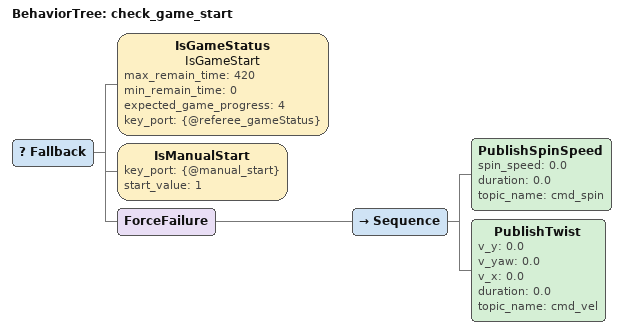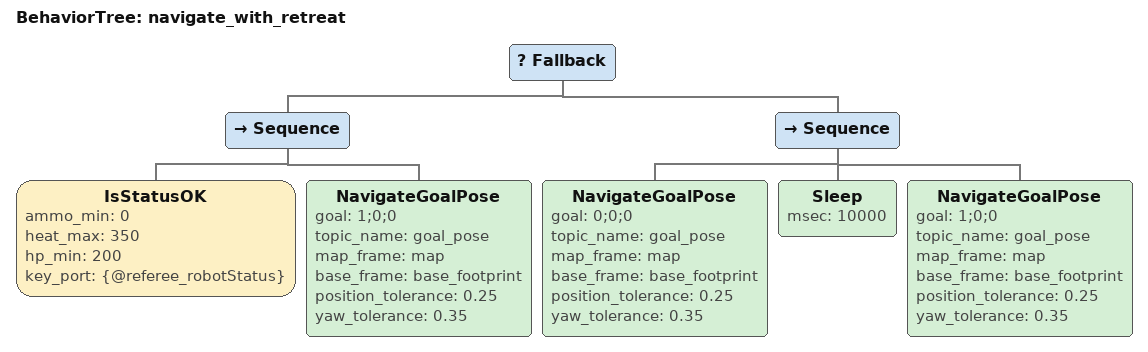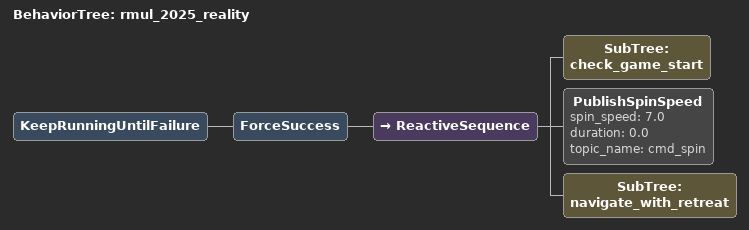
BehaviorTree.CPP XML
<?xml version="1.0" encoding="UTF-8"?>
<root BTCPP_format="4">
  <BehaviorTree ID="check_game_start">
    <Fallback>
      <IsGameStatus name="IsGameStart"
                    max_remain_time="420"
                    min_remain_time="0"
                    expected_game_progress="4"
                    key_port="{@referee_gameStatus}"/>
      <IsManualStart key_port="{@manual_start}"
                     start_value="1"/>
      <ForceFailure>
        <Sequence>
          <PublishSpinSpeed spin_speed="0.0"
                            duration="0.0"
                            topic_name="cmd_spin"/>
          <PublishTwist v_y="0.0"
                        v_yaw="0.0"
                        v_x="0.0"
                        duration="0.0"
                        topic_name="cmd_vel"/>
        </Sequence>
      </ForceFailure>
    </Fallback>
  </BehaviorTree>

  <BehaviorTree ID="navigate_with_retreat">
    <Fallback>
      <Sequence>
        <IsStatusOK ammo_min="0"
                    heat_max="350"
                    hp_min="200"
                    key_port="{@referee_robotStatus}"/>
        <NavigateGoalPose goal="1;0;0"
                          topic_name="goal_pose"
                          map_frame="map"
                          base_frame="base_footprint"
                          position_tolerance="0.25"
                          yaw_tolerance="0.35"/>
      </Sequence>
      <Sequence>
        <NavigateGoalPose goal="0;0;0"
                          topic_name="goal_pose"
                          map_frame="map"
                          base_frame="base_footprint"
                          position_tolerance="0.25"
                          yaw_tolerance="0.35"/>
        <Sleep msec="10000"/>
        <NavigateGoalPose goal="1;0;0"
                          topic_name="goal_pose"
                          map_frame="map"
                          base_frame="base_footprint"
                          position_tolerance="0.25"
                          yaw_tolerance="0.35"/>
      </Sequence>
    </Fallback>
  </BehaviorTree>

  <BehaviorTree ID="rmul_2025_reality">
    <KeepRunningUntilFailure>
      <ForceSuccess>
        <ReactiveSequence>
          <SubTree ID="check_game_start"/>
          <PublishSpinSpeed spin_speed="7.0"
                            duration="0.0"
                            topic_name="cmd_spin"/>
          <SubTree ID="navigate_with_retreat"/>
        </ReactiveSequence>
      </ForceSuccess>
    </KeepRunningUntilFailure>
  </BehaviorTree>
</root>
